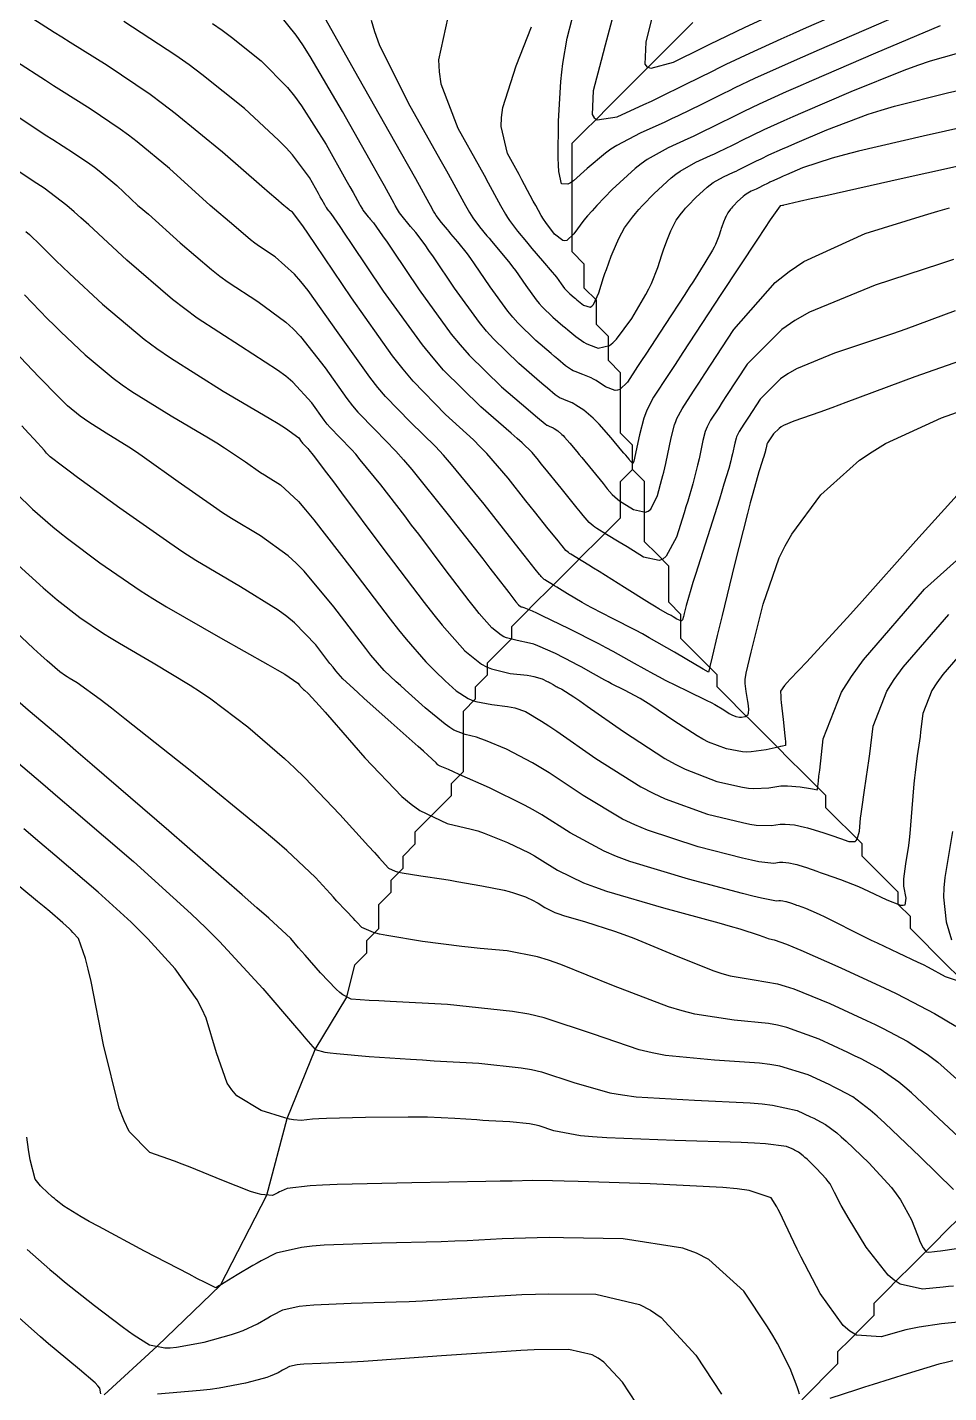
# Model space of a CAD drawing. Header units: metres. Extents: x 837475 to 838479, y 1189012 to 1191015.
# Drawn here: x 838017.8 to 838094.1, y 1189901.8 to 1190014.7 of the extents above; entities that cross this region are included whole.
import ezdxf

# ---------------------------------------------------------------- set-up
doc = ezdxf.new("R2010")
doc.units = ezdxf.units.M
doc.header["$LTSCALE"] = 0.3
for name, color, linetype in [('COTAS 10', 1, 'Continuous'), ('COTAS INT', 252, 'Continuous'), ('DRENAJE', 5, 'Continuous')]:
    doc.layers.add(name, color=color, linetype=linetype)

msp = doc.modelspace()

# ---------------------------------------------------------------- linework, layer by layer
at = {"layer": 'COTAS 10'}
for points, elevation in [([(838018.3, 1190015.474), (838020.05, 1190014.345), (838020.682, 1190013.944), (838021.379, 1190013.506), (838024.429, 1190011.604), (838028.004, 1190009.195), (838029.032, 1190008.437), (838030.075, 1190007.64), (838033.981, 1190004.429), (838037.244, 1190001.607), (838037.882, 1190001.053), (838038.405, 1190000.599), (838039.091, 1190000)], 1760), ([(838046.276, 1190015.34), (838046.555, 1190014.389), (838046.951, 1190013.321), (838049.349, 1190008.498), (838051.974, 1190003.839), (838052.514, 1190002.874), (838052.973, 1190002.05), (838053.955, 1190000.249), (838054.095, 1190000), (838054.431, 1189999.404), (838054.57, 1189999.182), (838054.714, 1189998.966), (838055.26, 1189998.233), (838055.869, 1189997.497), (838056.052, 1189997.279), (838056.241, 1189997.056), (838056.975, 1189996.202), (838057.769, 1189995.227), (838057.996, 1189994.929), (838058.225, 1189994.617), (838059.08, 1189993.389), (838059.956, 1189992.189), (838060.199, 1189991.895), (838060.442, 1189991.618), (838061.322, 1189990.756), (838062.15, 1189990.051), (838062.36, 1189989.874), (838062.563, 1189989.704), (838063.227, 1189989.151), (838063.881, 1189988.697), (838064.077, 1189988.588), (838064.28, 1189988.488), (838065.067, 1189988.186), (838066, 1189988.409), (838066.295, 1189988.639), (838066.605, 1189988.943), (838067.859, 1189990.645), (838069.017, 1189992.618), (838069.266, 1189993.092), (838069.486, 1189993.533), (838070.023, 1189994.866), (838070.348, 1189995.911), (838070.434, 1189996.172), (838070.518, 1189996.42), (838070.806, 1189997.214), (838071.086, 1189997.885), (838071.165, 1189998.057), (838071.245, 1189998.222), (838071.537, 1189998.767), (838071.965, 1189999.364), (838072.13, 1189999.562), (838072.316, 1189999.774), (838072.53, 1190000), (838073.155, 1190000.659), (838074.098, 1190001.517), (838074.35, 1190001.712), (838074.597, 1190001.889), (838075.453, 1190002.374), (838076.265, 1190002.741), (838076.484, 1190002.843), (838076.701, 1190002.946), (838077.465, 1190003.321), (838078.188, 1190003.681), (838078.379, 1190003.774), (838078.566, 1190003.865), (838079.21, 1190004.173), (838080.32, 1190004.671), (838080.802, 1190004.882), (838081.358, 1190005.125), (838083.996, 1190006.268), (838087.433, 1190007.559), (838088.494, 1190007.895), (838089.602, 1190008.223), (838093.996, 1190009.329), (838098.821, 1190010.398)], 1750), ([(838079.677, 1190015.839), (838077.216, 1190014.71), (838074.98, 1190013.644), (838074.342, 1190013.334), (838073.695, 1190013.017), (838071.288, 1190011.819), (838069.448, 1190011.323), (838069.158, 1190011.449), (838068.964, 1190011.688), (838069.054, 1190013.503), (838069.629, 1190015.848)], 1740), ([(838094.631, 1189991.266), (838090.539, 1189989.775), (838089.446, 1189989.389), (838088.371, 1189989.016), (838084.631, 1189987.767), (838081.483, 1189986.474), (838080.781, 1189986.072), (838080.153, 1189985.652), (838078.495, 1189983.976), (838077.509, 1189982.472), (838077.304, 1189982.159), (838077.129, 1189981.892), (838076.744, 1189981.3), (838076.57, 1189980.969), (838076.528, 1189980.865), (838076.489, 1189980.756), (838076.373, 1189980.318), (838076.193, 1189979.447), (838076.119, 1189979.135), (838076.087, 1189979.012), (838076.051, 1189978.874), (838075.882, 1189978.243), (838075.489, 1189976.93), (838075.312, 1189976.361), (838075.105, 1189975.703), (838074.111, 1189972.585), (838073.12, 1189969.462), (838072.914, 1189968.801), (838072.738, 1189968.227), (838072.353, 1189966.891), (838072.194, 1189966.25), (838072.16, 1189966.114), (838072.132, 1189965.997), (838072.067, 1189965.726), (838071.975, 1189965.642), (838071.928, 1189965.643), (838071.873, 1189965.655), (838071.598, 1189965.783), (838071.275, 1189965.968), (838071.189, 1189966.015), (838071.104, 1189966.061), (838070.811, 1189966.213), (838070.095, 1189966.632), (838069.744, 1189966.846), (838069.326, 1189967.103), (838067.268, 1189968.387), (838065.148, 1189969.713), (838064.692, 1189969.996), (838064.293, 1189970.243), (838063.324, 1189970.831), (838062.82, 1189971.141), (838062.713, 1189971.213), (838062.62, 1189971.278), (838062.405, 1189971.462), (838062.105, 1189971.824), (838061.96, 1189972.002), (838061.787, 1189972.213), (838060.938, 1189973.257), (838059.804, 1189974.665), (838059.453, 1189975.107), (838059.084, 1189975.571), (838057.618, 1189977.434), (838055.868, 1189979.464), (838055.322, 1189980.033), (838054.748, 1189980.605), (838052.453, 1189982.697), (838049.753, 1189985.463), (838048.924, 1189986.46), (838048.06, 1189987.558), (838044.649, 1189992.357), (838041.688, 1189996.762), (838041.108, 1189997.611), (838040.633, 1189998.299), (838039.785, 1189999.445), (838039.613, 1189999.556), (838039.565, 1189999.592), (838039.516, 1189999.63), (838039.337, 1189999.785), (838039.057, 1190000)], 1760), ([(838017.589, 1189992.609), (838019.507, 1189990.622), (838020.049, 1189990.08), (838020.595, 1189989.541), (838022.606, 1189987.627), (838024.939, 1189985.706), (838025.688, 1189985.164), (838026.482, 1189984.617), (838029.724, 1189982.606), (838032.821, 1189980.778), (838033.524, 1189980.348), (838034.16, 1189979.949), (838035.902, 1189978.784), (838037.138, 1189977.915), (838037.456, 1189977.704), (838037.763, 1189977.505), (838038.784, 1189976.895), (838040.269, 1189975.508), (838040.868, 1189974.82), (838041.549, 1189974.001), (838044.687, 1189969.945), (838047.858, 1189965.773), (838048.559, 1189964.881), (838049.183, 1189964.103), (838050.8, 1189962.244), (838051.867, 1189961.198), (838052.145, 1189960.932), (838052.416, 1189960.677), (838053.33, 1189959.844), (838054.307, 1189959.206), (838054.617, 1189959.073), (838054.945, 1189958.96), (838056.272, 1189958.712), (838057.574, 1189958.547), (838057.886, 1189958.487), (838058.177, 1189958.421), (838059.055, 1189958.128), (838060.398, 1189957.331), (838060.983, 1189956.946), (838061.66, 1189956.491), (838064.877, 1189954.256), (838068.619, 1189951.906), (838069.627, 1189951.379), (838070.624, 1189950.905), (838074.125, 1189949.638), (838077.018, 1189948.935), (838077.632, 1189948.815), (838078.164, 1189948.729), (838079.41, 1189948.69), (838080.139, 1189948.805), (838080.345, 1189948.815), (838080.554, 1189948.817), (838081.323, 1189948.747), (838082.16, 1189948.571), (838082.411, 1189948.506), (838082.671, 1189948.435), (838083.681, 1189948.116), (838084.658, 1189947.781), (838084.897, 1189947.697), (838085.123, 1189947.619), (838085.826, 1189947.37), (838086.332, 1189947.369), (838086.434, 1189947.447), (838086.52, 1189947.558), (838086.691, 1189948.242), (838086.795, 1189949.31), (838086.839, 1189949.663), (838086.889, 1189950.042), (838087.122, 1189951.617), (838087.397, 1189953.488), (838087.474, 1189954.052), (838087.55, 1189954.637), (838087.826, 1189956.918), (838088.955, 1189959.803), (838089.569, 1189960.769), (838090.314, 1189961.806), (838094.09, 1189966.156)], 1770), ([(838095.338, 1189922.518), (838093.244, 1189924.499), (838091.002, 1189926.596), (838090.461, 1189927.06), (838089.954, 1189927.474), (838088.408, 1189928.551), (838086.83, 1189929.385), (838086.303, 1189929.646), (838085.736, 1189929.92), (838083.361, 1189931.017), (838080.683, 1189931.981), (838079.926, 1189932.17), (838079.162, 1189932.325), (838076.343, 1189932.607), (838073.068, 1189933.081), (838072.015, 1189933.357), (838070.899, 1189933.697), (838066.343, 1189935.447), (838061.973, 1189937.206), (838060.975, 1189937.55), (838060.068, 1189937.832), (838057.556, 1189938.338), (838055.314, 1189938.518), (838054.578, 1189938.596), (838053.791, 1189938.685), (838050.532, 1189939.11), (838047.58, 1189939.591), (838046.986, 1189939.717), (838046.49, 1189939.84), (838045.508, 1189940.254), (838045.099, 1189940.705), (838044.964, 1189940.851), (838044.82, 1189941.005), (838044.222, 1189941.636), (838043.432, 1189942.477), (838043.167, 1189942.764), (838042.883, 1189943.074), (838041.69, 1189944.387), (838039.313, 1189946.618), (838038.282, 1189947.507), (838037.09, 1189948.514), (838031.439, 1189953.128), (838025.904, 1189957.535), (838024.786, 1189958.41), (838023.847, 1189959.136), (838021.951, 1189960.513), (838021.29, 1189960.893), (838021.129, 1189960.991), (838020.978, 1189961.086), (838020.513, 1189961.4), (838019.47, 1189962.312), (838018.954, 1189962.784), (838018.34, 1189963.351), (838015.302, 1189966.189)], 1780), ([(838081.738, 1189901.652), (838081.657, 1189901.935), (838081.552, 1189902.259), (838080.962, 1189903.771), (838079.918, 1189905.834), (838079.526, 1189906.505), (838079.089, 1189907.22), (838077.14, 1189910.162), (838074.243, 1189912.788), (838073.209, 1189913.304), (838072.075, 1189913.728), (838067.14, 1189914.495), (838062.204, 1189914.597), (838061.069, 1189914.601), (838060.034, 1189914.596), (838057.136, 1189914.491), (838054.238, 1189914.335), (838053.204, 1189914.298), (838052.069, 1189914.263), (838047.136, 1189914.157), (838042.402, 1189913.972), (838041.393, 1189913.888), (838040.515, 1189913.789), (838038.436, 1189913.31), (838037.194, 1189912.688), (838036.844, 1189912.499), (838036.491, 1189912.302), (838035.194, 1189911.528), (838034.126, 1189910.863), (838033.916, 1189910.735), (838033.744, 1189910.631), (838033.436, 1189910.457), (838032.492, 1189910.913), (838031.92, 1189911.205), (838031.213, 1189911.57), (838027.535, 1189913.489), (838023.739, 1189915.513), (838022.956, 1189915.944), (838022.291, 1189916.319), (838020.858, 1189917.208), (838020.232, 1189917.706), (838020.075, 1189917.835), (838019.926, 1189917.96), (838019.444, 1189918.381), (838019.03, 1189918.785), (838018.923, 1189918.9), (838018.82, 1189919.015), (838018.475, 1189919.444), (838018.074, 1189921.037), (838017.935, 1189921.888), (838017.784, 1189922.916)], 1790), ([(838094.421, 1189904.413), (838093.875, 1189904.28), (838093.274, 1189904.121), (838090.636, 1189903.337), (838087.829, 1189902.446), (838087.122, 1189902.219), (838086.445, 1189902.001), (838084.254, 1189901.286)], 1790)]:
    msp.add_lwpolyline(points, dxfattribs=dict(at, elevation=elevation))
at = {"layer": 'COTAS INT'}
for points, elevation in [([(838080.401, 1190000), (838080.141, 1189999.955), (838079.319, 1189998.808), (838078.841, 1189998.098), (838078.253, 1189997.218), (838075.222, 1189992.621), (838072.093, 1189987.845), (838071.443, 1189986.853), (838070.888, 1189986.004), (838069.664, 1189984.127), (838069.113, 1189983.075), (838068.981, 1189982.746), (838068.858, 1189982.399), (838068.489, 1189981.01), (838068.039, 1189978.838), (838067.985, 1189978.699), (838067.966, 1189978.683), (838067.945, 1189978.676), (838067.855, 1189978.732), (838067.758, 1189978.846), (838067.733, 1189978.876), (838067.709, 1189978.905), (838067.629, 1189979.002), (838067.357, 1189979.327), (838067.213, 1189979.5), (838067.038, 1189979.708), (838066.157, 1189980.759), (838065.153, 1189981.891), (838064.9, 1189982.151), (838064.659, 1189982.388), (838063.881, 1189983.049), (838063.23, 1189983.485), (838063.07, 1189983.579), (838062.918, 1189983.662), (838062.439, 1189983.866), (838062.042, 1189984.016), (838061.941, 1189984.065), (838061.844, 1189984.118), (838061.528, 1189984.335), (838060.888, 1189984.875), (838060.586, 1189985.132), (838060.231, 1189985.435), (838058.498, 1189986.914), (838056.417, 1189988.952), (838055.842, 1189989.608), (838055.267, 1189990.303), (838053.196, 1189993.143), (838051.444, 1189995.737), (838051.071, 1189996.277), (838050.746, 1189996.74), (838049.975, 1189997.768), (838049.544, 1189998.27), (838049.432, 1189998.401), (838049.325, 1189998.529), (838048.967, 1189998.961), (838048.646, 1189999.393), (838048.562, 1189999.519), (838048.48, 1189999.65), (838048.282, 1190000), (838048.2, 1190000.146), (838047.384, 1190001.629), (838046.963, 1190002.38), (838046.458, 1190003.279), (838043.93, 1190007.759), (838041.237, 1190012.325), (838040.628, 1190013.279), (838040.077, 1190014.098), (838038.581, 1190015.936)], 1754), ([(838097.767, 1190007.027), (838091.978, 1190005.743), (838086.622, 1190004.486), (838085.467, 1190004.189), (838084.454, 1190003.914), (838081.978, 1190003.102), (838080.672, 1190002.537), (838080.397, 1190002.416), (838080.159, 1190002.312), (838079.609, 1190002.065), (838079.29, 1190001.913), (838079.198, 1190001.868), (838079.103, 1190001.822), (838078.745, 1190001.644), (838078.367, 1190001.458), (838078.26, 1190001.407), (838078.151, 1190001.357), (838077.749, 1190001.175), (838077.326, 1190000.935), (838077.203, 1190000.847), (838077.079, 1190000.751), (838076.612, 1190000.326), (838076.303, 1190000), (838076.197, 1189999.888), (838076.105, 1189999.783), (838076.023, 1189999.685), (838075.811, 1189999.39), (838075.667, 1189999.12), (838075.627, 1189999.038), (838075.588, 1189998.953), (838075.45, 1189998.621), (838075.307, 1189998.228), (838075.265, 1189998.105), (838075.223, 1189997.976), (838075.062, 1189997.459), (838074.784, 1189996.78), (838074.668, 1189996.549), (838074.534, 1189996.299), (838073.912, 1189995.243), (838072.96, 1189993.744), (838072.62, 1189993.216), (838072.246, 1189992.638), (838070.618, 1189990.144), (838069.019, 1189987.702), (838068.663, 1189987.157), (838068.344, 1189986.67), (838067.509, 1189985.386), (838066.872, 1189984.771), (838066.679, 1189984.705), (838066.479, 1189984.685), (838065.696, 1189984.99), (838064.899, 1189985.512), (838064.69, 1189985.629), (838064.487, 1189985.734), (838063.794, 1189986.013), (838063.176, 1189986.247), (838063.019, 1189986.324), (838062.869, 1189986.405), (838062.378, 1189986.743), (838061.725, 1189987.289), (838061.473, 1189987.503), (838061.19, 1189987.743), (838059.91, 1189988.835), (838058.429, 1189990.285), (838058.02, 1189990.752), (838057.612, 1189991.246), (838056.138, 1189993.266), (838054.835, 1189995.177), (838054.533, 1189995.603), (838054.257, 1189995.983), (838053.475, 1189996.985), (838052.892, 1189997.663), (838052.742, 1189997.84), (838052.597, 1189998.013), (838052.113, 1189998.597), (838051.68, 1189999.179), (838051.566, 1189999.351), (838051.455, 1189999.527), (838051.189, 1190000), (838051.078, 1190000.198), (838049.975, 1190002.2), (838049.406, 1190003.215), (838048.724, 1190004.43), (838045.309, 1190010.481), (838041.96, 1190016.4)], 1752), ([(838066.211, 1190015.315), (838065.651, 1190013.253), (838065.486, 1190012.631), (838065.318, 1190011.987), (838064.675, 1190009.478), (838064.57, 1190007.536), (838064.74, 1190007.249), (838064.996, 1190007.07), (838066.64, 1190007.334), (838068.858, 1190008.339), (838069.476, 1190008.629), (838070.095, 1190008.924), (838072.344, 1190010.029), (838074.527, 1190011.116), (838075.104, 1190011.399), (838075.67, 1190011.674), (838077.615, 1190012.603), (838080.232, 1190013.79), (838081.222, 1190014.228), (838082.327, 1190014.713), (838087.274, 1190016.862)], 1742), ([(838094.48, 1189995.517), (838093.325, 1189995.134), (838087.987, 1189993.396), (838082.558, 1189991.165), (838081.348, 1189990.472), (838080.263, 1189989.747), (838077.404, 1189986.858), (838075.703, 1189984.263), (838075.35, 1189983.724), (838075.049, 1189983.262), (838074.384, 1189982.243), (838074.084, 1189981.671), (838074.012, 1189981.492), (838073.945, 1189981.304), (838073.745, 1189980.549), (838073.434, 1189979.047), (838073.306, 1189978.509), (838073.252, 1189978.297), (838073.19, 1189978.058), (838072.898, 1189976.97), (838072.483, 1189975.524), (838072.343, 1189975.059), (838072.193, 1189974.567), (838071.559, 1189972.555), (838070.711, 1189970.969), (838070.424, 1189970.744), (838070.116, 1189970.612), (838068.818, 1189970.911), (838067.473, 1189971.747), (838067.135, 1189971.954), (838066.813, 1189972.151), (838065.772, 1189972.774), (838064.976, 1189973.264), (838064.807, 1189973.377), (838064.661, 1189973.48), (838064.321, 1189973.77), (838063.848, 1189974.341), (838063.618, 1189974.622), (838063.346, 1189974.955), (838062.006, 1189976.601), (838060.652, 1189978.269), (838060.371, 1189978.616), (838060.131, 1189978.913), (838059.603, 1189979.572), (838058.795, 1189980.352), (838058.378, 1189980.725), (838057.877, 1189981.167), (838055.373, 1189983.329), (838052.281, 1189986.383), (838051.41, 1189987.386), (838050.533, 1189988.457), (838047.313, 1189992.897), (838044.663, 1189996.856), (838044.146, 1189997.625), (838043.723, 1189998.252), (838042.975, 1189999.334), (838042.846, 1189999.484), (838042.813, 1189999.523), (838042.781, 1189999.561), (838042.674, 1189999.69), (838042.579, 1189999.819), (838042.529, 1189999.895), (838042.471, 1190000), (838042.446, 1190000.044), (838042.202, 1190000.486), (838042.077, 1190000.71), (838041.926, 1190000.978), (838041.172, 1190002.314), (838039.792, 1190004.175), (838039.246, 1190004.774), (838038.63, 1190005.409), (838035.813, 1190008.007), (838032.285, 1190010.839), (838031.22, 1190011.622), (838030.116, 1190012.405), (838025.813, 1190015.23)], 1758), ([(838033.151, 1190015.06), (838033.965, 1190014.489), (838034.739, 1190013.927), (838037.197, 1190011.971), (838039.354, 1190009.753), (838039.937, 1190009.026), (838040.515, 1190008.25), (838042.551, 1190005.036), (838044.192, 1190002.129), (838044.52, 1190001.545), (838044.793, 1190001.057), (838045.323, 1190000.095), (838045.377, 1190000), (838045.505, 1189999.772), (838045.558, 1189999.688), (838045.612, 1189999.606), (838045.821, 1189999.326), (838046.053, 1189999.045), (838046.123, 1189998.962), (838046.195, 1189998.877), (838046.475, 1189998.551), (838047.234, 1189997.496), (838047.608, 1189996.951), (838048.054, 1189996.296), (838050.255, 1189993.02), (838052.923, 1189989.36), (838053.664, 1189988.465), (838054.405, 1189987.62), (838057.086, 1189984.993), (838059.271, 1189983.126), (838059.699, 1189982.761), (838060.05, 1189982.461), (838060.679, 1189981.927), (838060.82, 1189981.83), (838060.863, 1189981.807), (838060.907, 1189981.785), (838061.084, 1189981.718), (838061.297, 1189981.628), (838061.364, 1189981.591), (838061.436, 1189981.549), (838061.725, 1189981.355), (838062.071, 1189981.061), (838062.178, 1189980.956), (838062.29, 1189980.84), (838062.737, 1189980.337), (838063.317, 1189979.638), (838063.514, 1189979.399), (838063.726, 1189979.14), (838065.478, 1189976.992), (838065.664, 1189976.765), (838065.828, 1189976.566), (838066.237, 1189976.077), (838066.67, 1189975.7), (838066.849, 1189975.571), (838067.055, 1189975.431), (838068.012, 1189974.839), (838069.001, 1189974.613), (838069.226, 1189974.705), (838069.431, 1189974.863), (838069.994, 1189975.992), (838070.358, 1189977.351), (838070.437, 1189977.655), (838070.506, 1189977.927), (838070.675, 1189978.647), (838071.117, 1189980.779), (838071.402, 1189981.852), (838071.496, 1189982.119), (838071.598, 1189982.373), (838072.024, 1189983.185), (838072.968, 1189984.633), (838073.397, 1189985.288), (838073.898, 1189986.054), (838076.313, 1189989.739), (838079.736, 1189993.637), (838080.874, 1189994.537), (838082.094, 1189995.359), (838087.183, 1189997.682), (838092.079, 1189999.202), (838093.176, 1189999.519), (838094.161, 1189999.791)], 1756), ([(838052.623, 1190015.566), (838051.872, 1190012.047), (838051.909, 1190011.057), (838052.052, 1190010.059), (838053.456, 1190006.395), (838055.25, 1190003.203), (838055.64, 1190002.503), (838055.983, 1190001.882), (838056.833, 1190000.3), (838057.002, 1190000), (838057.406, 1189999.281), (838057.575, 1189999.014), (838057.747, 1189998.753), (838058.406, 1189997.868), (838059.141, 1189996.98), (838059.361, 1189996.718), (838059.589, 1189996.449), (838060.475, 1189995.418), (838061.281, 1189994.471), (838061.458, 1189994.255), (838061.616, 1189994.058), (838062.022, 1189993.513), (838062.3, 1189993.132), (838062.377, 1189993.038), (838062.454, 1189992.95), (838062.733, 1189992.677), (838063.077, 1189992.387), (838063.194, 1189992.289), (838063.321, 1189992.183), (838063.862, 1189991.736), (838064.424, 1189991.592), (838064.565, 1189991.677), (838064.699, 1189991.816), (838065.132, 1189992.769), (838065.528, 1189994.03), (838065.64, 1189994.363), (838065.752, 1189994.689), (838066.163, 1189995.807), (838066.585, 1189996.817), (838066.704, 1189997.075), (838066.823, 1189997.324), (838067.263, 1189998.144), (838067.907, 1189999.042), (838068.156, 1189999.341), (838068.435, 1189999.66), (838068.757, 1190000), (838069.698, 1190000.992), (838071.118, 1190002.283), (838071.496, 1190002.577), (838071.868, 1190002.842), (838073.156, 1190003.572), (838074.379, 1190004.125), (838074.709, 1190004.279), (838075.035, 1190004.434), (838076.185, 1190004.998), (838077.273, 1190005.539), (838077.56, 1190005.68), (838077.842, 1190005.818), (838078.811, 1190006.28), (838080.482, 1190007.03), (838081.206, 1190007.348), (838082.044, 1190007.714), (838086.014, 1190009.434), (838090.413, 1190011.204), (838091.521, 1190011.602), (838092.582, 1190011.959), (838096.014, 1190012.916)], 1748), ([(838093.393, 1190014.849), (838088.032, 1190012.599), (838082.73, 1190010.302), (838081.611, 1190009.814), (838080.644, 1190009.389), (838078.412, 1190008.388), (838077.118, 1190007.77), (838076.742, 1190007.587), (838076.357, 1190007.398), (838074.905, 1190006.675), (838073.37, 1190005.922), (838072.933, 1190005.715), (838072.492, 1190005.509), (838070.859, 1190004.771), (838069.139, 1190003.796), (838068.642, 1190003.441), (838068.137, 1190003.049), (838066.241, 1190001.325), (838064.979, 1190000), (838064.566, 1189999.566), (838064.2, 1189999.152), (838063.877, 1189998.769), (838063.065, 1189997.651), (838062.492, 1189997.092), (838062.32, 1189997.062), (838062.143, 1189997.087), (838061.454, 1189997.625), (838060.745, 1189998.585), (838060.554, 1189998.875), (838060.366, 1189999.176), (838059.906, 1190000), (838059.71, 1190000.352), (838058.992, 1190001.713), (838058.765, 1190002.131), (838058.526, 1190002.567), (838057.564, 1190004.292), (838057.04, 1190006.525), (838057.078, 1190007.282), (838057.195, 1190008.099), (838058.278, 1190011.551), (838059.569, 1190014.787)], 1746), ([(838089.934, 1190015.714), (838083.373, 1190012.872), (838081.987, 1190012.267), (838080.788, 1190011.74), (838078.014, 1190010.495), (838076.394, 1190009.722), (838075.923, 1190009.493), (838075.442, 1190009.257), (838073.624, 1190008.352), (838071.704, 1190007.41), (838071.158, 1190007.152), (838070.606, 1190006.894), (838068.563, 1190005.97), (838066.623, 1190004.965), (838066.137, 1190004.656), (838065.672, 1190004.334), (838064.177, 1190003.06), (838063.027, 1190002.038), (838062.78, 1190001.876), (838062.565, 1190001.765), (838062.045, 1190001.799), (838061.814, 1190002.819), (838061.781, 1190003.33), (838061.761, 1190003.94), (838061.8, 1190006.967), (838061.986, 1190010.257), (838062.059, 1190011.033), (838062.141, 1190011.75), (838062.514, 1190013.85), (838062.92, 1190015.44)], 1744), ([(838097.656, 1189988.049), (838091.275, 1189985.807), (838085.585, 1189983.693), (838084.413, 1189983.262), (838083.416, 1189982.897), (838081.275, 1189982.139), (838080.408, 1189981.783), (838080.215, 1189981.672), (838080.042, 1189981.556), (838079.585, 1189981.095), (838079.314, 1189980.681), (838079.258, 1189980.595), (838079.209, 1189980.521), (838079.103, 1189980.358), (838079.055, 1189980.267), (838079.044, 1189980.238), (838079.033, 1189980.208), (838079.001, 1189980.088), (838078.952, 1189979.848), (838078.931, 1189979.762), (838078.923, 1189979.728), (838078.913, 1189979.69), (838078.866, 1189979.516), (838078.758, 1189979.155), (838078.709, 1189978.998), (838078.652, 1189978.817), (838078.378, 1189977.958), (838077.872, 1189976.162), (838077.668, 1189975.39), (838077.436, 1189974.499), (838076.371, 1189970.287), (838075.326, 1189966.081), (838075.107, 1189965.194), (838074.92, 1189964.427), (838074.498, 1189962.656), (838074.32, 1189961.862), (838074.286, 1189961.709), (838074.259, 1189961.587), (838074.216, 1189961.388), (838074.214, 1189961.384), (838074.21, 1189961.384), (838074.198, 1189961.389), (838073.761, 1189961.645), (838073.491, 1189961.804), (838073.156, 1189962.001), (838071.406, 1189963.03), (838069.296, 1189964.238), (838068.733, 1189964.548), (838068.179, 1189964.847), (838066.258, 1189965.839), (838064.556, 1189966.709), (838064.141, 1189966.932), (838063.75, 1189967.146), (838062.541, 1189967.857), (838061.646, 1189968.416), (838061.454, 1189968.536), (838061.285, 1189968.64), (838060.877, 1189968.888), (838060.664, 1189969.019), (838060.619, 1189969.049), (838060.58, 1189969.077), (838060.489, 1189969.155), (838060.362, 1189969.307), (838060.301, 1189969.382), (838060.228, 1189969.472), (838059.87, 1189969.912), (838058.957, 1189971.061), (838058.534, 1189971.598), (838058.038, 1189972.229), (838055.633, 1189975.296), (838052.942, 1189978.575), (838052.266, 1189979.34), (838051.619, 1189980.043), (838049.533, 1189982.065), (838047.466, 1189984.182), (838046.832, 1189984.946), (838046.17, 1189985.786), (838043.559, 1189989.46), (838041.064, 1189992.963), (838040.477, 1189993.696), (838039.934, 1189994.326), (838038.349, 1189995.744), (838037.036, 1189996.598), (838036.665, 1189996.872), (838036.291, 1189997.163), (838034.916, 1189998.349), (838032.959, 1190000), (838029.612, 1190003.045), (838026.927, 1190005.252), (838026.209, 1190005.801), (838025.503, 1190006.322), (838023.045, 1190007.978), (838020.66, 1190009.476), (838019.999, 1190009.898), (838019.338, 1190010.323), (838016.95, 1190011.883)], 1762), ([(838137.138, 1190009.989), (838136.64, 1190010.025), (838136.052, 1190010.086), (838133.175, 1190010.509), (838129.715, 1190010.732), (838128.761, 1190010.667), (838127.807, 1190010.547), (838124.373, 1190009.655), (838120.515, 1190008.46), (838119.294, 1190008.15), (838118.006, 1190007.848), (838112.803, 1190006.831), (838107.84, 1190005.966), (838106.704, 1190005.76), (838105.672, 1190005.569), (838102.803, 1190004.999), (838099.526, 1190004.28), (838098.236, 1190003.995), (838096.78, 1190003.672), (838090.141, 1190002.196), (838083.91, 1190000.806), (838082.711, 1190000.538), (838081.741, 1190000.32), (838080.338, 1190000)], 1754), ([(838015.601, 1190008.291), (838018.626, 1190006.3), (838019.315, 1190005.851), (838019.94, 1190005.446), (838021.661, 1190004.351), (838023.002, 1190003.448), (838023.387, 1190003.164), (838023.778, 1190002.865), (838025.243, 1190001.661), (838026.981, 1190000), (838027.101, 1189999.901), (838027.848, 1189999.27), (838030.495, 1189996.913), (838033.067, 1189994.696), (838033.765, 1189994.152), (838034.458, 1189993.64), (838036.913, 1189992.043), (838039.236, 1189990.353), (838039.845, 1189989.782), (838040.441, 1189989.165), (838042.469, 1189986.562), (838044.281, 1189984.014), (838044.739, 1189983.431), (838045.179, 1189982.901), (838046.613, 1189981.432), (838048.341, 1189979.672), (838048.966, 1189978.959), (838049.655, 1189978.147), (838052.673, 1189974.402), (838055.528, 1189970.75), (838056.115, 1189969.998), (838056.612, 1189969.358), (838057.672, 1189967.98), (838058.091, 1189967.43), (838058.184, 1189967.312), (838058.268, 1189967.208), (838058.489, 1189966.955), (838058.653, 1189966.825), (838058.701, 1189966.799), (838058.75, 1189966.778), (838058.936, 1189966.734), (838059.621, 1189966.459), (838059.985, 1189966.292), (838060.424, 1189966.084), (838062.638, 1189965.003), (838065.115, 1189963.748), (838065.72, 1189963.431), (838066.289, 1189963.127), (838068.052, 1189962.139), (838069.658, 1189961.237), (838070.129, 1189960.987), (838070.61, 1189960.737), (838072.445, 1189959.834), (838074.072, 1189959.043), (838074.423, 1189958.864), (838074.731, 1189958.701), (838075.484, 1189958.256), (838075.924, 1189957.971), (838076.034, 1189957.91), (838076.14, 1189957.856), (838076.479, 1189957.725), (838076.781, 1189957.672), (838076.863, 1189957.668), (838076.945, 1189957.669), (838077.235, 1189957.709), (838077.457, 1189957.847), (838077.495, 1189957.91), (838077.524, 1189957.983), (838077.544, 1189958.334), (838077.484, 1189958.81), (838077.462, 1189958.962), (838077.437, 1189959.123), (838077.33, 1189959.776), (838077.253, 1189960.441), (838077.248, 1189960.609), (838077.249, 1189960.771), (838077.312, 1189961.298), (838077.595, 1189962.468), (838077.734, 1189963.036), (838077.901, 1189963.709), (838078.725, 1189967.02), (838080.064, 1189970.84), (838080.555, 1189971.834), (838081.098, 1189972.801), (838083.493, 1189976.063), (838086.691, 1189978.915), (838087.739, 1189979.623), (838088.859, 1189980.296), (838093.493, 1189982.429), (838098.066, 1189984.061)], 1764), ([(838095.842, 1189977.181), (838091.377, 1189972.25), (838086.714, 1189967.024), (838085.679, 1189965.875), (838084.755, 1189964.855), (838082.34, 1189962.25), (838080.976, 1189960.805), (838080.715, 1189960.517), (838080.504, 1189960.278), (838080.159, 1189959.819), (838080.182, 1189959.375), (838080.203, 1189959.145), (838080.229, 1189958.868), (838080.375, 1189957.483), (838080.52, 1189956.125), (838080.546, 1189955.867), (838080.566, 1189955.659), (838080.585, 1189955.331), (838080.327, 1189955.275), (838080.171, 1189955.239), (838079.98, 1189955.193), (838078.985, 1189954.952), (838077.731, 1189954.781), (838077.376, 1189954.78), (838077.017, 1189954.798), (838075.694, 1189955.029), (838074.206, 1189955.606), (838073.744, 1189955.842), (838073.259, 1189956.112), (838071.328, 1189957.361), (838069.443, 1189958.642), (838068.987, 1189958.932), (838068.56, 1189959.193), (838067.259, 1189959.903), (838066.189, 1189960.43), (838065.908, 1189960.576), (838065.634, 1189960.721), (838064.697, 1189961.248), (838063.669, 1189961.824), (838063.336, 1189962.001), (838062.984, 1189962.186), (838061.539, 1189962.918), (838060.092, 1189963.561), (838059.738, 1189963.69), (838059.404, 1189963.798), (838058.366, 1189964.01), (838057.493, 1189964.213), (838057.262, 1189964.316), (838057.037, 1189964.438), (838056.263, 1189965.048), (838055.223, 1189966.238), (838054.829, 1189966.726), (838054.39, 1189967.284), (838052.421, 1189969.87), (838050.222, 1189972.792), (838049.638, 1189973.56), (838049.064, 1189974.31), (838047.078, 1189976.874), (838045.392, 1189978.965), (838045.008, 1189979.418), (838044.658, 1189979.817), (838043.693, 1189980.8), (838042.893, 1189981.62), (838042.647, 1189981.916), (838042.391, 1189982.242), (838041.379, 1189983.665), (838039.817, 1189985.366), (838039.214, 1189985.867), (838038.537, 1189986.381), (838035.477, 1189988.343), (838031.881, 1189990.681), (838030.865, 1189991.432), (838029.842, 1189992.228), (838026.074, 1189995.477), (838022.909, 1189998.395), (838022.265, 1189998.981), (838021.721, 1189999.473), (838021.113, 1190000), (838019.221, 1190001.416), (838018.632, 1190001.805), (838017.914, 1190002.278), (838014.251, 1190004.699)], 1766), ([(838017.715, 1189997.839), (838018.002, 1189997.598), (838018.928, 1189996.715), (838020.223, 1189995.422), (838020.742, 1189994.923), (838021.332, 1189994.363), (838024.042, 1189991.829), (838027.501, 1189988.942), (838028.562, 1189988.159), (838029.669, 1189987.384), (838034.042, 1189984.642), (838037.839, 1189982.408), (838038.583, 1189981.953), (838039.193, 1189981.568), (838040.289, 1189980.768), (838040.501, 1189980.47), (838040.554, 1189980.401), (838040.606, 1189980.339), (838040.774, 1189980.168), (838040.976, 1189979.962), (838041.049, 1189979.878), (838041.13, 1189979.783), (838041.483, 1189979.345), (838042.599, 1189977.87), (838043.161, 1189977.121), (838043.833, 1189976.225), (838047.17, 1189971.76), (838050.689, 1189967.137), (838051.475, 1189966.141), (838052.178, 1189965.268), (838054.037, 1189963.141), (838055.42, 1189962.051), (838055.823, 1189961.832), (838056.235, 1189961.649), (838057.797, 1189961.285), (838059.187, 1189961.137), (838059.491, 1189961.089), (838059.76, 1189961.039), (838060.44, 1189960.834), (838060.853, 1189960.625), (838060.953, 1189960.572), (838061.048, 1189960.521), (838061.342, 1189960.356), (838061.61, 1189960.206), (838061.688, 1189960.164), (838061.768, 1189960.123), (838062.074, 1189959.972), (838063.049, 1189959.343), (838063.552, 1189959), (838064.155, 1189958.583), (838067.172, 1189956.465), (838070.595, 1189954.252), (838071.453, 1189953.775), (838072.272, 1189953.356), (838074.909, 1189952.334), (838077.018, 1189951.866), (838077.504, 1189951.798), (838077.947, 1189951.755), (838079.197, 1189951.821), (838080.189, 1189951.977), (838080.47, 1189951.992), (838080.753, 1189951.994), (838081.799, 1189951.899), (838082.659, 1189951.755), (838082.825, 1189951.727), (838082.96, 1189951.704), (838083.188, 1189951.663), (838083.208, 1189951.664), (838083.212, 1189951.668), (838083.216, 1189951.673), (838083.226, 1189951.702), (838083.303, 1189952.365), (838083.35, 1189952.77), (838083.408, 1189953.27), (838083.707, 1189955.876), (838085.218, 1189959.737), (838086.039, 1189961.029), (838087.036, 1189962.418), (838092.09, 1189968.24), (838098.194, 1189973.699)], 1768), ([(838096.09, 1189964.073), (838093.592, 1189961.195), (838093.099, 1189960.509), (838092.693, 1189959.87), (838091.946, 1189957.961), (838091.763, 1189956.452), (838091.713, 1189956.065), (838091.662, 1189955.691), (838091.48, 1189954.454), (838091.303, 1189953.086), (838091.256, 1189952.631), (838091.209, 1189952.142), (838091.047, 1189950.1), (838090.868, 1189948.024), (838090.811, 1189947.515), (838090.75, 1189947.033), (838090.503, 1189945.529), (838090.342, 1189944.29), (838090.337, 1189943.976), (838090.348, 1189943.674), (838090.527, 1189942.687), (838090.466, 1189942.111), (838090.326, 1189942.068), (838090.132, 1189942.075), (838088.985, 1189942.521), (838087.487, 1189943.25), (838087.072, 1189943.436), (838086.656, 1189943.614), (838085.15, 1189944.202), (838083.804, 1189944.684), (838083.488, 1189944.796), (838083.197, 1189944.898), (838082.354, 1189945.192), (838081.709, 1189945.395), (838081.542, 1189945.441), (838081.382, 1189945.483), (838080.846, 1189945.595), (838080.354, 1189945.64), (838080.221, 1189945.639), (838080.089, 1189945.632), (838079.623, 1189945.558), (838078.381, 1189945.703), (838077.76, 1189945.833), (838077.018, 1189946.003), (838073.34, 1189946.943), (838069.166, 1189948.319), (838068.112, 1189948.763), (838067.102, 1189949.235), (838063.821, 1189951.17), (838061.028, 1189953.045), (838060.325, 1189953.479), (838059.653, 1189953.877), (838057.479, 1189955.008), (838055.754, 1189955.737), (838055.365, 1189955.881), (838055.014, 1189956), (838054.065, 1189956.222), (838053.133, 1189956.597), (838052.793, 1189956.812), (838052.417, 1189957.076), (838050.761, 1189958.429), (838049.094, 1189959.921), (838048.71, 1189960.271), (838048.36, 1189960.594), (838047.377, 1189961.533), (838046.273, 1189962.803), (838045.846, 1189963.334), (838045.367, 1189963.943), (838043.201, 1189966.793), (838040.745, 1189969.737), (838040.083, 1189970.405), (838039.428, 1189971.011), (838037.13, 1189972.67), (838034.719, 1189974.111), (838033.994, 1189974.58), (838033.244, 1189975.078), (838030.326, 1189977.13), (838027.538, 1189979.117), (838026.869, 1189979.575), (838026.245, 1189979.993), (838024.366, 1189981.17), (838022.911, 1189982.073), (838022.554, 1189982.319), (838022.218, 1189982.562), (838021.17, 1189983.425), (838019.858, 1189984.72), (838019.355, 1189985.237), (838018.791, 1189985.821), (838016.249, 1189988.504)], 1772), ([(838094.811, 1189935.862), (838093.823, 1189936.192), (838092.417, 1189936.95), (838092, 1189937.161), (838091.571, 1189937.373), (838089.924, 1189938.144), (838088.181, 1189938.951), (838087.692, 1189939.186), (838087.201, 1189939.426), (838083.818, 1189941.135), (838083.458, 1189941.308), (838083.133, 1189941.46), (838082.249, 1189941.835), (838081.661, 1189942.045), (838081.523, 1189942.094), (838081.396, 1189942.139), (838081.028, 1189942.267), (838080.746, 1189942.356), (838080.673, 1189942.376), (838080.603, 1189942.394), (838080.369, 1189942.443), (838080.155, 1189942.462), (838080.096, 1189942.462), (838080.039, 1189942.459), (838079.835, 1189942.427), (838078.597, 1189942.676), (838077.888, 1189942.851), (838077.019, 1189943.071), (838072.556, 1189944.248), (838067.707, 1189945.733), (838066.596, 1189946.148), (838065.585, 1189946.565), (838062.766, 1189948.084), (838060.422, 1189949.587), (838059.71, 1189949.993), (838058.97, 1189950.395), (838056.072, 1189951.812), (838053.578, 1189952.932), (838053.093, 1189953.148), (838052.698, 1189953.322), (838052.011, 1189953.61), (838051.893, 1189953.665), (838051.855, 1189953.693), (838051.816, 1189953.726), (838051.656, 1189953.892), (838050.984, 1189954.525), (838050.621, 1189954.853), (838050.181, 1189955.248), (838047.956, 1189957.224), (838045.684, 1189959.242), (838045.215, 1189959.662), (838044.816, 1189960.022), (838043.954, 1189960.822), (838043.362, 1189961.502), (838043.133, 1189961.787), (838042.877, 1189962.113), (838041.716, 1189963.641), (838039.941, 1189965.472), (838039.298, 1189965.99), (838038.588, 1189966.514), (838035.476, 1189968.445), (838031.786, 1189970.636), (838030.713, 1189971.323), (838029.618, 1189972.046), (838025.476, 1189974.946), (838021.985, 1189977.502), (838021.301, 1189978.007), (838020.739, 1189978.424), (838019.727, 1189979.198), (838019.523, 1189979.401), (838019.471, 1189979.458), (838019.419, 1189979.516), (838019.247, 1189979.727), (838018.409, 1189980.652), (838017.938, 1189981.159), (838017.364, 1189981.776)], 1774), ([(838016.947, 1189976.164), (838018.252, 1189974.862), (838019.939, 1189973.399), (838020.518, 1189972.933), (838021.147, 1189972.439), (838023.821, 1189970.431), (838027.175, 1189968.15), (838028.232, 1189967.484), (838029.344, 1189966.803), (838033.821, 1189964.22), (838037.748, 1189962.017), (838038.513, 1189961.576), (838039.138, 1189961.208), (838040.23, 1189960.489), (838040.386, 1189960.284), (838040.42, 1189960.24), (838040.451, 1189960.202), (838040.531, 1189960.11), (838040.646, 1189960.003), (838040.7, 1189959.955), (838040.763, 1189959.898), (838041.068, 1189959.628), (838042.011, 1189958.612), (838042.477, 1189958.085), (838043.031, 1189957.453), (838045.77, 1189954.285), (838048.831, 1189951.106), (838049.589, 1189950.468), (838050.307, 1189949.934), (838052.574, 1189948.877), (838054.564, 1189948.408), (838055.108, 1189948.245), (838055.648, 1189948.067), (838057.572, 1189947.303), (838059.363, 1189946.428), (838059.82, 1189946.179), (838060.261, 1189945.928), (838061.71, 1189944.999), (838063.871, 1189943.947), (838064.76, 1189943.619), (838065.775, 1189943.274), (838070.491, 1189941.895), (838075.074, 1189940.645), (838076.006, 1189940.381), (838076.791, 1189940.154), (838078.411, 1189939.63), (838079.003, 1189939.396), (838079.14, 1189939.351), (838079.267, 1189939.314), (838079.63, 1189939.252), (838080.655, 1189938.892), (838081.198, 1189938.666), (838081.854, 1189938.387), (838085.163, 1189936.925), (838088.811, 1189935.238), (838089.682, 1189934.818), (838090.493, 1189934.417), (838092.917, 1189933.136), (838094.664, 1189932.098)], 1776), ([(838016.777, 1189970.525), (838019.139, 1189968.375), (838019.736, 1189967.858), (838020.308, 1189967.376), (838022.167, 1189965.915), (838024.132, 1189964.587), (838024.77, 1189964.188), (838025.45, 1189963.774), (838028.246, 1189962.167), (838031.311, 1189960.32), (838032.16, 1189959.755), (838033.009, 1189959.167), (838036.079, 1189956.853), (838039.116, 1189954.243), (838039.945, 1189953.468), (838040.769, 1189952.672), (838043.701, 1189949.609), (838046.081, 1189946.977), (838046.557, 1189946.452), (838046.953, 1189946.016), (838047.722, 1189945.178), (838048.284, 1189944.919), (838048.55, 1189944.849), (838048.864, 1189944.779), (838050.394, 1189944.53), (838052.29, 1189944.256), (838052.833, 1189944.17), (838053.385, 1189944.08), (838055.444, 1189943.716), (838057.285, 1189943.336), (838057.699, 1189943.235), (838058.072, 1189943.136), (838059.071, 1189942.795), (838059.756, 1189942.46), (838059.931, 1189942.365), (838060.1, 1189942.269), (838060.654, 1189941.913), (838061.482, 1189941.511), (838061.822, 1189941.385), (838062.21, 1189941.253), (838064.015, 1189940.725), (838066.429, 1189939.96), (838067.201, 1189939.678), (838068.019, 1189939.366), (838071.347, 1189937.987), (838074.57, 1189936.712), (838075.32, 1189936.466), (838076.01, 1189936.266), (838077.987, 1189935.93), (838079.908, 1189935.608), (838080.562, 1189935.418), (838081.269, 1189935.184), (838084.262, 1189933.971), (838087.274, 1189932.579), (838087.993, 1189932.232), (838088.662, 1189931.901), (838090.662, 1189930.844), (838092.309, 1189929.786), (838092.754, 1189929.455), (838093.195, 1189929.108), (838094.751, 1189927.715)], 1778), ([(838094.479, 1189918.59), (838091.737, 1189921.283), (838088.809, 1189924.083), (838088.167, 1189924.665), (838087.599, 1189925.162), (838086.154, 1189926.259), (838084.999, 1189926.869), (838084.613, 1189927.06), (838084.198, 1189927.26), (838082.46, 1189928.064), (838080.098, 1189928.777), (838079.29, 1189928.921), (838078.415, 1189929.042), (838074.7, 1189929.284), (838070.641, 1189929.671), (838069.55, 1189929.883), (838068.473, 1189930.14), (838064.7, 1189931.445), (838060.607, 1189932.794), (838059.328, 1189933.077), (838057.986, 1189933.322), (838052.611, 1189933.883), (838047.865, 1189934.138), (838046.919, 1189934.189), (838046.132, 1189934.232), (838044.62, 1189934.321), (838043.947, 1189934.679), (838043.69, 1189934.893), (838043.403, 1189935.156), (838042.108, 1189936.521), (838040.818, 1189937.98), (838040.534, 1189938.303), (838040.281, 1189938.591), (838039.631, 1189939.338), (838037.813, 1189941.021), (838036.823, 1189941.898), (838035.623, 1189942.954), (838029.532, 1189948.253), (838023.207, 1189953.719), (838021.858, 1189954.88), (838020.684, 1189955.887), (838017.9, 1189958.253), (838015.952, 1189959.94)], 1782), ([(838014.855, 1189955.722), (838019.109, 1189952.15), (838020.366, 1189951.082), (838021.657, 1189949.981), (838026.608, 1189945.722), (838031.401, 1189941.382), (838032.592, 1189940.231), (838033.725, 1189939.101), (838037.328, 1189935.203), (838039.951, 1189932.143), (838040.466, 1189931.543), (838040.89, 1189931.049), (838041.658, 1189930.157), (838042.449, 1189929.953), (838042.887, 1189929.893), (838043.42, 1189929.832), (838046.134, 1189929.597), (838049.551, 1189929.361), (838050.527, 1189929.299), (838051.516, 1189929.238), (838055.195, 1189929.029), (838058.69, 1189928.664), (838059.563, 1189928.505), (838060.395, 1189928.32), (838063.057, 1189927.443), (838066.047, 1189926.583), (838067.085, 1189926.408), (838068.215, 1189926.261), (838073.057, 1189925.962), (838077.669, 1189925.759), (838078.654, 1189925.673), (838079.512, 1189925.574), (838081.559, 1189925.11), (838082.66, 1189924.601), (838082.923, 1189924.474), (838083.168, 1189924.353), (838083.9, 1189923.966), (838084.821, 1189923.266), (838085.185, 1189922.947), (838085.596, 1189922.575), (838087.474, 1189920.778), (838089.344, 1189918.75), (838089.75, 1189918.232), (838090.108, 1189917.732), (838090.998, 1189916.082), (838091.496, 1189914.794), (838091.607, 1189914.522), (838091.706, 1189914.288), (838091.968, 1189913.748), (838092.155, 1189913.51), (838092.207, 1189913.466), (838092.259, 1189913.432), (838092.448, 1189913.388), (838092.912, 1189913.447), (838093.138, 1189913.478), (838093.406, 1189913.515), (838094.724, 1189913.702)], 1784), ([(838094.483, 1189910.599), (838094.065, 1189910.55), (838093.629, 1189910.501), (838091.909, 1189910.326), (838090.081, 1189910.754), (838089.576, 1189911.086), (838089.073, 1189911.511), (838087.259, 1189913.813), (838085.757, 1189916.276), (838085.45, 1189916.802), (838085.189, 1189917.259), (838084.641, 1189918.347), (838084.265, 1189919.043), (838084.114, 1189919.254), (838083.943, 1189919.473), (838083.154, 1189920.328), (838082.361, 1189921.086), (838082.188, 1189921.244), (838082.034, 1189921.378), (838081.646, 1189921.674), (838081.337, 1189921.837), (838081.234, 1189921.888), (838081.123, 1189921.941), (838080.658, 1189922.156), (838078.927, 1189922.371), (838078.018, 1189922.425), (838076.922, 1189922.476), (838071.413, 1189922.639), (838065.789, 1189922.852), (838064.62, 1189922.934), (838063.62, 1189923.026), (838061.413, 1189923.442), (838060.183, 1189923.847), (838059.798, 1189923.932), (838059.394, 1189924.006), (838057.778, 1189924.175), (838056.018, 1189924.276), (838055.524, 1189924.306), (838055.027, 1189924.339), (838053.205, 1189924.465), (838050.95, 1189924.56), (838050.18, 1189924.572), (838049.346, 1189924.578), (838045.809, 1189924.546), (838042.589, 1189924.463), (838041.956, 1189924.436), (838041.436, 1189924.408), (838040.489, 1189924.289), (838039.852, 1189924.338), (838039.527, 1189924.415), (838039.138, 1189924.519), (838037.193, 1189925.123), (838035.184, 1189926.332), (838034.753, 1189926.818), (838034.377, 1189927.369), (838033.475, 1189929.905), (838032.621, 1189932.772), (838032.276, 1189933.531), (838031.883, 1189934.276), (838030.073, 1189936.844), (838027.805, 1189939.321), (838027.123, 1189940.008), (838026.419, 1189940.697), (838023.684, 1189943.19), (838020.108, 1189946.243), (838018.874, 1189947.285), (838017.534, 1189948.412)], 1786), ([(838094.393, 1189948.194), (838093.771, 1189944.399), (838093.694, 1189943.547), (838093.657, 1189942.78), (838093.865, 1189940.728), (838094.328, 1189939.252)], 1774), ([(838095.134, 1189907.63), (838093.501, 1189907.466), (838091.635, 1189907.198), (838091.097, 1189907.09), (838090.551, 1189906.967), (838088.504, 1189906.399), (838086.45, 1189906.546), (838085.899, 1189906.873), (838085.356, 1189907.324), (838083.459, 1189909.99), (838081.89, 1189912.986), (838081.554, 1189913.645), (838081.26, 1189914.231), (838080.551, 1189915.731), (838080.111, 1189916.685), (838079.986, 1189916.926), (838079.859, 1189917.157), (838079.392, 1189917.908), (838077.569, 1189918.503), (838076.588, 1189918.636), (838075.4, 1189918.754), (838069.392, 1189919.067), (838063.423, 1189919.241), (838062.26, 1189919.273), (838061.31, 1189919.297), (838059.648, 1189919.323), (838057.947, 1189919.283), (838056.972, 1189919.264), (838055.779, 1189919.243), (838049.648, 1189919.141), (838043.471, 1189918.997), (838042.248, 1189918.949), (838041.237, 1189918.897), (838039.345, 1189918.68), (838038.845, 1189918.445), (838038.71, 1189918.382), (838038.578, 1189918.319), (838038.114, 1189918.098), (838037.198, 1189918.159), (838036.78, 1189918.274), (838036.291, 1189918.431), (838033.932, 1189919.352), (838031.302, 1189920.435), (838030.642, 1189920.693), (838030.012, 1189920.935), (838027.981, 1189921.658), (838026.274, 1189923.394), (838025.847, 1189924.273), (838025.44, 1189925.325), (838024.136, 1189930.566), (838023.106, 1189935.787), (838022.872, 1189936.827), (838022.66, 1189937.692), (838022.079, 1189939.349), (838021.61, 1189939.86), (838021.47, 1189940.002), (838021.325, 1189940.144), (838020.76, 1189940.658), (838019.682, 1189941.571), (838019.213, 1189941.965), (838018.669, 1189942.419), (838016.09, 1189944.568)], 1788), ([(838017.807, 1189913.619), (838019.707, 1189911.96), (838020.297, 1189911.466), (838020.915, 1189910.957), (838023.382, 1189908.995), (838025.693, 1189907.243), (838026.213, 1189906.867), (838026.682, 1189906.539), (838027.945, 1189905.745), (838029.202, 1189905.482), (838029.666, 1189905.488), (838030.181, 1189905.528), (838032.464, 1189905.957), (838034.732, 1189906.585), (838035.237, 1189906.751), (838035.691, 1189906.913), (838036.887, 1189907.469), (838037.726, 1189907.97), (838037.955, 1189908.098), (838038.182, 1189908.221), (838038.987, 1189908.623), (838040.334, 1189908.934), (838040.902, 1189908.998), (838041.556, 1189909.052), (838044.623, 1189909.172), (838048.359, 1189909.282), (838049.435, 1189909.331), (838050.528, 1189909.387), (838054.623, 1189909.658), (838058.759, 1189909.895), (838059.878, 1189909.93), (838060.985, 1189909.952), (838064.887, 1189909.922), (838068.486, 1189909.08), (838069.402, 1189908.59), (838070.282, 1189907.988), (838073.17, 1189904.887), (838075.28, 1189901.651)], 1792), ([(838023.921, 1189901.671), (838023.838, 1189902.148), (838023.676, 1189902.352), (838023.455, 1189902.588), (838022.157, 1189903.698), (838020.211, 1189905.288), (838019.582, 1189905.826), (838018.913, 1189906.407), (838016.17, 1189908.858)], 1794), ([(838068.239, 1189900.89), (838067.101, 1189902.635), (838065.544, 1189904.307), (838065.069, 1189904.631), (838064.575, 1189904.896), (838062.635, 1189905.35), (838059.766, 1189905.307), (838058.686, 1189905.258), (838057.484, 1189905.193), (838052.111, 1189904.825), (838046.818, 1189904.44), (838045.666, 1189904.364), (838044.65, 1189904.301), (838042.111, 1189904.187), (838040.71, 1189904.133), (838040.412, 1189904.108), (838040.152, 1189904.078), (838039.537, 1189903.937), (838039.17, 1189903.753), (838039.066, 1189903.697), (838038.962, 1189903.639), (838038.579, 1189903.41), (838037.928, 1189903.13), (838037.655, 1189903.039), (838037.341, 1189902.943), (838035.875, 1189902.549), (838033.707, 1189902.15), (838032.952, 1189902.051), (838032.129, 1189901.957), (838028.598, 1189901.66)], 1794)]:
    msp.add_lwpolyline(points, dxfattribs=dict(at, elevation=elevation))
at = {"layer": 'DRENAJE'}
for p, q in [((838044.284, 1189934.5, 1782), (838044.932, 1189937.174, 1781.111)), ((838041.658, 1189930.157, 1784), (838044.284, 1189934.5, 1782)), ((838039.333, 1189924.467, 1786), (838041.658, 1189930.157, 1784)), ((838037.656, 1189918.129, 1788), (838039.333, 1189924.467, 1786)), ((838033.83, 1189910.683, 1790), (838037.656, 1189918.129, 1788)), ((838028.574, 1189905.613, 1792), (838033.83, 1189910.683, 1790)), ((838024.186, 1189901.587, 1794), (838028.574, 1189905.613, 1792))]:
    msp.add_line(p, q, dxfattribs=at)
for points in [[(838062.926, 1190003.151, 1744), (838062.926, 1190004.151, 1743.852), (838062.926, 1190005.151, 1743.439), (838063.925, 1190006.15, 1742.795), (838064.925, 1190007.15, 1742.197), (838065.924, 1190008.15, 1742.009), (838066.924, 1190009.149, 1741.762), (838067.924, 1190010.149, 1741.088), (838068.923, 1190011.149, 1740.406), (838069.923, 1190012.148, 1740.022), (838070.923, 1190013.148, 1739.536), (838071.922, 1190014.148, 1738.851), (838072.922, 1190015.147, 1738.252)], [(838067.924, 1189978.16, 1754.516), (838067.924, 1189979.16, 1754.193), (838067.924, 1189980.159, 1754.083), (838066.924, 1189981.159, 1754.005), (838066.924, 1189982.158, 1753.847), (838066.924, 1189983.158, 1753.224), (838066.924, 1189984.158, 1752.557), (838066.924, 1189985.157, 1752.041), (838066.924, 1189986.157, 1751.532), (838065.924, 1189987.157, 1750.795), (838065.924, 1189988.156, 1750.226), (838065.924, 1189989.156, 1749.721), (838064.925, 1189990.156, 1749.027), (838064.925, 1189991.155, 1748.497), (838064.925, 1189992.155, 1748.168), (838063.925, 1189993.155, 1748.008), (838063.925, 1189994.154, 1747.899), (838063.925, 1189995.154, 1747.413), (838062.926, 1189996.154, 1746.72), (838062.926, 1189997.153, 1746.258), (838062.926, 1189998.153, 1746.024), (838062.926, 1189999.153, 1745.717), (838062.926, 1190000.152, 1745.146), (838062.926, 1190001.152, 1744.552), (838062.926, 1190002.152, 1744.13), (838062.926, 1190003.151, 1744)], [(838045.931, 1189939.173, 1780.316), (838046.931, 1189940.173, 1779.854), (838046.931, 1189941.172, 1779.504), (838046.931, 1189942.172, 1779.173), (838047.931, 1189943.172, 1778.682), (838047.931, 1189944.171, 1778.336), (838048.93, 1189945.171, 1777.869), (838048.93, 1189946.171, 1777.526), (838049.93, 1189947.17, 1777.05), (838049.93, 1189948.17, 1776.691), (838050.93, 1189949.17, 1776.168), (838051.929, 1189950.169, 1775.561), (838052.929, 1189951.169, 1774.924), (838052.929, 1189952.169, 1774.473), (838053.929, 1189953.168, 1773.781), (838053.929, 1189954.168, 1773.228), (838053.929, 1189955.168, 1772.653), (838053.929, 1189956.167, 1772.066), (838053.929, 1189957.167, 1771.439), (838053.929, 1189958.167, 1770.803), (838054.928, 1189959.166, 1769.906), (838054.928, 1189960.166, 1769.284), (838055.928, 1189961.166, 1768.409), (838055.928, 1189962.165, 1767.789), (838056.928, 1189963.165, 1766.869), (838057.927, 1189964.165, 1765.978), (838057.927, 1189965.164, 1765.312), (838058.927, 1189966.164, 1764.4), (838059.927, 1189967.164, 1763.443), (838060.926, 1189968.163, 1762.445), (838061.926, 1189969.163, 1761.471), (838062.926, 1189970.163, 1760.532), (838063.925, 1189971.162, 1759.597), (838064.925, 1189972.162, 1758.661), (838065.924, 1189973.162, 1757.723), (838066.924, 1189974.161, 1756.791), (838066.924, 1189975.161, 1756.244), (838066.924, 1189976.161, 1755.737), (838066.924, 1189977.16, 1755.237), (838067.924, 1189978.16, 1754.516)], [(838094.915, 1189936.174, 1774.169), (838093.915, 1189937.174, 1774.013), (838092.915, 1189938.173, 1774), (838091.916, 1189939.173, 1773.91), (838090.916, 1189940.173, 1773.252), (838090.916, 1189941.172, 1772.741), (838089.916, 1189942.172, 1772.155), (838089.916, 1189943.172, 1772.054), (838088.917, 1189944.171, 1771.943), (838087.917, 1189945.171, 1771.441), (838086.917, 1189946.171, 1770.769), (838086.917, 1189947.17, 1770.361), (838085.918, 1189948.17, 1770.037), (838084.918, 1189949.17, 1769.712), (838083.918, 1189950.169, 1769.016), (838083.918, 1189951.169, 1768.563), (838082.919, 1189952.169, 1768.066), (838081.919, 1189953.168, 1767.506), (838080.919, 1189954.168, 1766.754), (838079.92, 1189955.168, 1766.111), (838078.92, 1189956.167, 1765.534), (838077.92, 1189957.167, 1764.662), (838076.921, 1189958.167, 1764.11), (838075.921, 1189959.166, 1763.911), (838074.921, 1189960.166, 1763.199), (838074.921, 1189961.166, 1762.629), (838073.922, 1189962.165, 1762.11), (838072.922, 1189963.165, 1761.937), (838071.922, 1189964.165, 1761.29), (838071.922, 1189965.164, 1760.56), (838071.922, 1189966.164, 1760.142), (838070.923, 1189967.164, 1759.925), (838070.923, 1189968.163, 1759.546), (838070.923, 1189969.163, 1759.029), (838070.923, 1189970.163, 1758.544), (838069.923, 1189971.162, 1757.999), (838068.923, 1189972.162, 1757.438), (838068.923, 1189973.162, 1756.887), (838068.923, 1189974.161, 1756.379), (838068.923, 1189975.161, 1756.043), (838068.923, 1189976.161, 1755.714), (838068.923, 1189977.16, 1755.226), (838067.924, 1189978.16, 1754.516)], [(838044.932, 1189937.174, 1781.111), (838045.931, 1189938.173, 1780.649), (838045.931, 1189939.173, 1780.316)], [(838081.919, 1189901.186, 1790.094), (838082.919, 1189902.185, 1789.936), (838083.918, 1189903.185, 1789.525), (838084.918, 1189904.185, 1789.055), (838084.918, 1189905.184, 1788.742), (838085.918, 1189906.184, 1788.288), (838086.917, 1189907.184, 1787.764), (838087.917, 1189908.183, 1787.294), (838087.917, 1189909.183, 1786.94), (838088.917, 1189910.183, 1786.439), (838089.916, 1189911.182, 1785.852), (838090.916, 1189912.182, 1785.094), (838091.916, 1189913.182, 1784.35), (838092.915, 1189914.181, 1783.864), (838093.915, 1189915.181, 1783.312), (838094.915, 1189916.181, 1782.737)]]:
    msp.add_polyline3d(points, dxfattribs=at)

doc.saveas('drawing.dxf')
